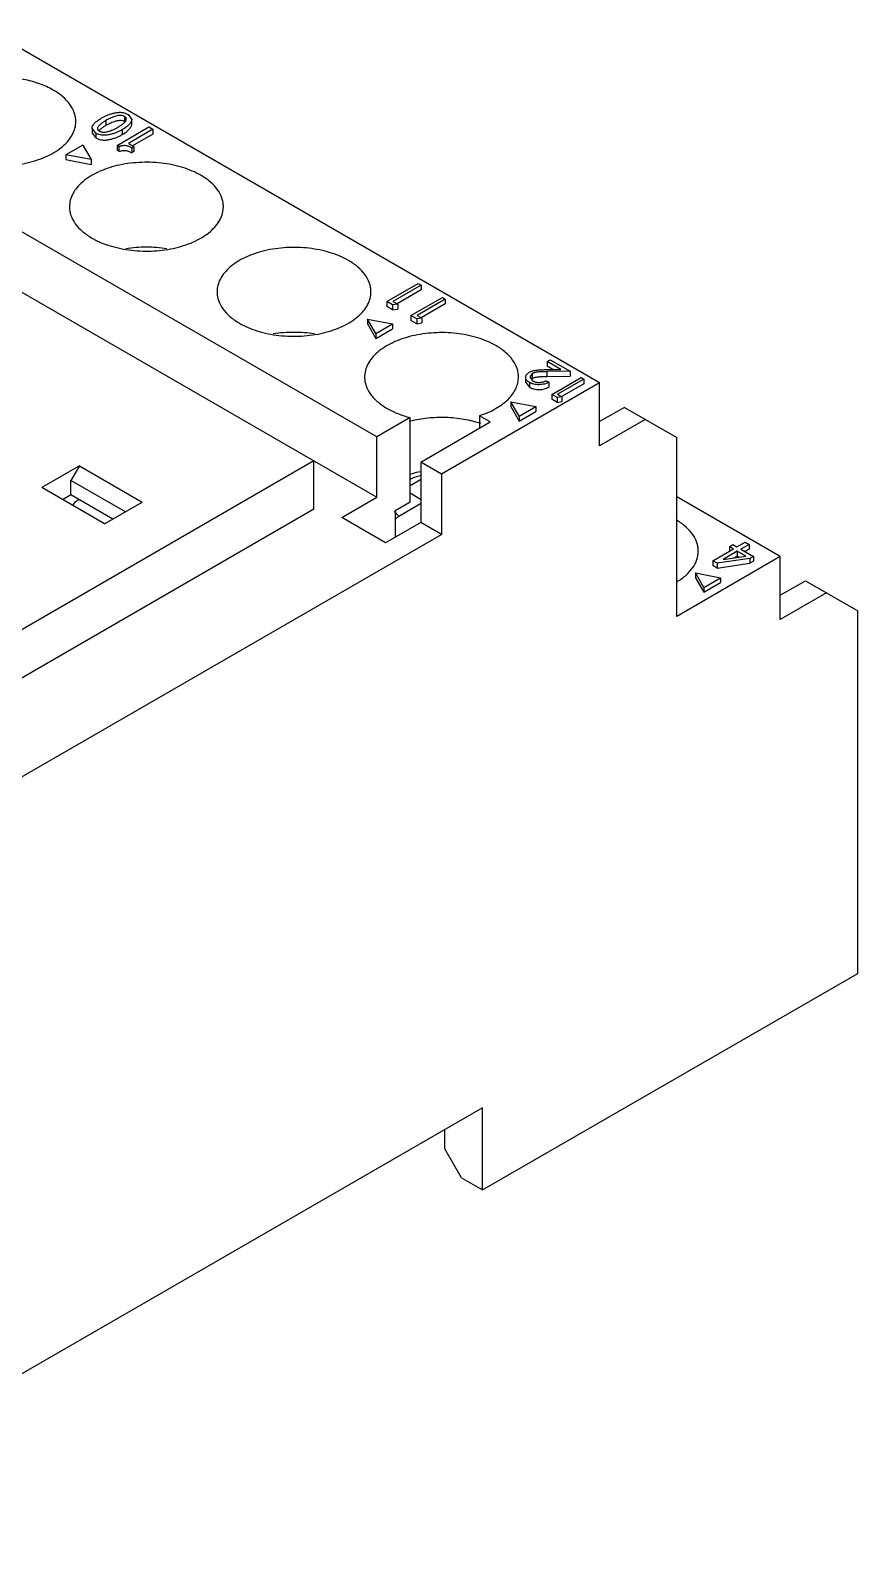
# Model space of a CAD drawing. Header units: millimetres. Extents: x 10.6 to 82, y 34.2 to 95.1.
# Drawn here: x 54.1 to 82, y 44 to 95.1 of the extents above; entities that cross this region are included whole.
import ezdxf

# ---------------------------------------------------------------- set-up
doc = ezdxf.new("R2010")
doc.units = ezdxf.units.MM
doc.header["$LTSCALE"] = 8.408249
doc.layers.get('0').update_dxf_attribs({"linetype": 'CONTINUOUS'})

msp = doc.modelspace()

# ---------------------------------------------------------------- linework, layer by layer
at = {"color": 7}
for p, q in [((73.322, 83.183), (52.675, 95.104)), ((56.644, 92.055), (56.644, 91.891)), ((57.27, 92.19), (57.27, 92.027)), ((57.388, 92.258), (57.515, 92.092)), ((57.515, 91.928), (57.515, 92.092)), ((56.172, 91.792), (56.172, 91.629)), ((56.298, 91.629), (56.172, 91.792)), ((56.172, 91.629), (56.298, 91.465)), ((56.298, 91.629), (56.298, 91.465)), ((57.016, 91.214), (58.091, 91.835)), ((57.189, 91.74), (57.189, 91.577)), ((58.224, 91.759), (57.399, 91.282)), ((58.224, 91.595), (57.54, 91.201)), ((58.091, 91.835), (58.224, 91.759)), ((58.224, 91.759), (58.224, 91.595)), ((55.857, 91.225), (55.291, 90.899)), ((55.857, 91.225), (56.14, 90.735)), ((57.016, 91.214), (57.016, 91.051)), ((57.09, 91.172), (57.016, 91.214)), ((57.09, 91.009), (57.016, 91.051)), ((57.09, 91.009), (57.09, 91.172)), ((57.399, 91.282), (57.59, 91.172)), ((57.59, 91.172), (57.517, 91.129)), ((57.517, 91.129), (57.517, 90.966)), ((57.59, 91.009), (57.517, 90.966)), ((57.59, 91.172), (57.59, 91.009)), ((65.792, 81.366), (49.533, 90.753)), ((55.291, 90.899), (55.291, 90.735)), ((56.14, 90.735), (55.291, 90.899)), ((55.291, 90.735), (56.14, 90.572)), ((56.14, 90.735), (56.14, 90.572)), ((48.821, 89.123), (65.792, 79.325)), ((66.132, 85.932), (67.192, 86.545)), ((67.288, 86.49), (66.336, 85.94)), ((67.192, 86.545), (67.288, 86.49)), ((67.288, 86.49), (67.288, 86.326)), ((66.132, 85.932), (66.132, 85.769)), ((66.328, 85.819), (66.132, 85.932)), ((66.336, 85.94), (66.499, 85.846)), ((67.288, 86.326), (66.477, 85.858)), ((66.948, 85.461), (68.008, 86.073)), ((68.103, 86.019), (67.152, 85.469)), ((68.008, 86.073), (68.103, 86.019)), ((68.103, 86.019), (68.103, 85.855)), ((66.328, 85.656), (66.132, 85.769)), ((66.499, 85.846), (66.328, 85.819)), ((66.328, 85.819), (66.328, 85.656)), ((66.328, 85.656), (66.499, 85.683)), ((66.499, 85.846), (66.499, 85.683)), ((66.948, 85.461), (66.948, 85.298)), ((67.144, 85.348), (66.948, 85.461)), ((67.315, 85.375), (67.144, 85.348)), ((67.152, 85.469), (67.315, 85.375)), ((68.103, 85.855), (67.293, 85.387)), ((67.315, 85.375), (67.315, 85.211)), ((65.476, 85.345), (65.476, 85.182)), ((65.476, 85.345), (66.324, 85.182)), ((65.759, 84.855), (65.476, 85.345)), ((65.476, 85.182), (65.759, 84.692)), ((65.759, 84.855), (66.324, 85.182)), ((65.759, 84.692), (66.324, 85.019)), ((65.759, 84.855), (65.759, 84.692)), ((66.324, 85.182), (66.324, 85.019)), ((67.144, 85.185), (66.948, 85.298)), ((67.144, 85.348), (67.144, 85.185)), ((67.144, 85.185), (67.315, 85.211)), ((71.552, 83.91), (71.654, 83.969)), ((71.552, 83.91), (71.552, 83.747)), ((72.013, 83.644), (71.552, 83.91)), ((71.654, 83.969), (72.326, 83.581)), ((70.821, 83.37), (70.821, 83.207)), ((71.042, 83.499), (70.963, 83.386)), ((70.963, 83.386), (71.056, 83.259)), ((71.042, 83.499), (71.042, 83.335)), ((71.501, 83.635), (72.013, 83.644)), ((72.326, 83.581), (71.533, 83.566)), ((71.533, 83.566), (71.533, 83.402)), ((71.533, 83.402), (72.326, 83.417)), ((71.739, 83.639), (71.552, 83.747)), ((71.704, 82.797), (72.694, 83.368)), ((72.783, 83.317), (71.895, 82.804)), ((72.326, 83.581), (72.326, 83.417)), ((72.694, 83.368), (72.783, 83.317)), ((72.783, 83.317), (72.783, 83.154)), ((73.322, 83.183), (67.984, 80.101)), ((70.821, 83.207), (70.95, 83.039)), ((70.95, 83.203), (70.95, 83.039)), ((71.514, 83.258), (71.603, 83.207)), ((71.603, 83.207), (71.603, 83.044)), ((71.895, 82.804), (72.047, 82.716)), ((72.783, 83.154), (72.042, 82.725)), ((73.322, 81.06), (73.322, 83.183)), ((70.317, 82.55), (71.166, 82.387)), ((70.317, 82.55), (70.317, 82.387)), ((70.6, 82.06), (70.317, 82.55)), ((70.317, 82.387), (70.6, 81.897)), ((70.6, 82.06), (71.166, 82.387)), ((71.166, 82.387), (71.166, 82.224)), ((71.704, 82.797), (71.704, 82.633)), ((71.887, 82.691), (71.704, 82.797)), ((71.887, 82.528), (71.704, 82.633)), ((72.047, 82.716), (71.887, 82.691)), ((71.887, 82.691), (71.887, 82.528)), ((71.887, 82.528), (72.047, 82.553)), ((72.047, 82.716), (72.047, 82.553)), ((74.157, 82.358), (73.322, 81.877)), ((74.157, 82.358), (75.924, 81.338)), ((66.916, 82.015), (65.792, 81.366)), ((66.916, 79.158), (66.916, 82.015)), ((67.277, 80.509), (69.628, 81.866)), ((69.26, 82.078), (69.26, 81.654)), ((69.628, 81.866), (69.26, 82.078)), ((70.6, 81.897), (71.166, 82.224)), ((70.6, 82.06), (70.6, 81.897)), ((74.864, 81.95), (73.322, 81.06)), ((65.792, 79.325), (65.792, 81.366)), ((75.924, 75.296), (75.924, 81.338)), ((63.67, 80.55), (50.801, 73.12)), ((55.744, 80.382), (54.471, 79.648)), ((55.744, 80.382), (55.461, 79.892)), ((55.744, 80.382), (57.865, 79.158)), ((63.67, 78.917), (63.67, 80.55)), ((67.277, 80.509), (67.277, 78.468)), ((67.984, 80.101), (67.277, 80.509)), ((55.461, 79.403), (55.461, 79.892)), ((57.299, 78.831), (55.461, 79.892)), ((67.273, 79.915), (66.916, 79.709)), ((67.984, 80.101), (67.984, 78.059)), ((56.592, 78.423), (54.471, 79.648)), ((55.461, 79.403), (55.178, 79.239)), ((56.875, 78.586), (55.461, 79.403)), ((64.607, 78.641), (65.792, 79.325)), ((66.916, 79.468), (67.273, 79.262)), ((79.425, 77.316), (75.924, 79.337)), ((63.67, 78.917), (52.215, 72.303)), ((55.548, 79.078), (55.528, 79.037)), ((56.592, 78.423), (57.865, 79.158)), ((66.916, 79.158), (66.414, 78.868)), ((66.414, 78.868), (66.414, 77.97)), ((67.273, 79.098), (66.541, 78.676)), ((66.092, 77.784), (64.607, 78.641)), ((67.277, 78.468), (66.092, 77.784)), ((67.984, 78.059), (67.277, 78.468)), ((53.7, 69.813), (67.984, 78.059)), ((77.707, 77.652), (77.825, 77.72)), ((77.825, 77.72), (77.956, 77.644)), ((77.956, 77.644), (78.236, 77.806)), ((78.368, 77.729), (78.088, 77.568)), ((78.236, 77.806), (78.368, 77.729)), ((78.368, 77.729), (78.368, 77.566)), ((79.425, 77.316), (75.924, 75.296)), ((77.145, 77.176), (77.838, 77.576)), ((78.398, 77.253), (77.289, 77.094)), ((77.97, 77.5), (77.489, 77.222)), ((77.489, 77.222), (78.26, 77.332)), ((77.838, 77.576), (77.707, 77.652)), ((77.707, 77.652), (77.707, 77.501)), ((77.97, 77.336), (77.866, 77.276)), ((78.26, 77.332), (77.97, 77.5)), ((77.97, 77.5), (77.97, 77.336)), ((78.033, 77.3), (77.97, 77.336)), ((78.088, 77.568), (78.515, 77.321)), ((78.368, 77.566), (78.23, 77.486)), ((78.515, 77.321), (78.398, 77.253)), ((78.398, 77.253), (78.398, 77.09)), ((78.515, 77.321), (78.515, 77.158)), ((79.425, 75.193), (79.425, 77.316)), ((76.561, 76.765), (77.409, 76.602)), ((76.561, 76.765), (76.561, 76.602)), ((76.844, 76.275), (76.561, 76.765)), ((77.289, 77.094), (77.145, 77.176)), ((77.145, 77.176), (77.145, 77.013)), ((77.289, 76.93), (77.145, 77.013)), ((77.289, 77.094), (77.289, 76.93)), ((77.289, 76.93), (78.398, 77.09)), ((78.515, 77.158), (78.398, 77.09)), ((76.561, 76.602), (76.844, 76.112)), ((76.844, 76.275), (77.409, 76.602)), ((76.844, 76.112), (77.409, 76.439)), ((76.844, 76.275), (76.844, 76.112)), ((77.409, 76.602), (77.409, 76.439)), ((79.425, 76.01), (80.273, 76.5)), ((80.273, 76.5), (82.041, 75.479)), ((80.98, 76.092), (79.425, 75.193)), ((82.041, 63.232), (82.041, 75.479)), ((69.363, 55.912), (82.041, 63.232)), ((69.363, 58.688), (43.907, 43.991)), ((69.363, 55.912), (69.363, 58.688)), ((68.09, 57.3), (68.09, 57.953)), ((68.655, 56.32), (68.09, 57.3)), ((68.655, 56.32), (69.363, 55.912))]:
    msp.add_line(p, q, dxfattribs=at)
msp.add_arc((67.854, 78.276), 3.74, 104.3515, 105.0191, dxfattribs=at)
for points, knots in [([(54.863, 93.081), (54.715, 93.166), (54.386, 93.314), (53.849, 93.457), (53.27, 93.527), (52.678, 93.52), (52.104, 93.437), (51.577, 93.282), (51.123, 93.062), (50.867, 92.866), (50.763, 92.759)], [0, 0, 0, 0, 0.118243, 0.246874, 0.382072, 0.519258, 0.653633, 0.780709, 0.896859, 1, 1, 1, 1]), ([(55.625, 92.019), (55.625, 92.069), (55.616, 92.168), (55.564, 92.368), (55.432, 92.613), (55.184, 92.872), (54.977, 93.015), (54.863, 93.081)], [0, 0, 0, 0, 0.108162, 0.218372, 0.451339, 0.710478, 1, 1, 1, 1]), ([(51.186, 90.958), (51.28, 90.904), (51.48, 90.805), (51.92, 90.646), (52.525, 90.525), (53.276, 90.504), (53.895, 90.591), (54.358, 90.724), (54.67, 90.85), (54.948, 91.001), (55.185, 91.175), (55.377, 91.367), (55.518, 91.575), (55.605, 91.794), (55.625, 91.945), (55.625, 92.019)], [0, 0, 0, 0, 0.062392, 0.12881, 0.270304, 0.417367, 0.561619, 0.630255, 0.695382, 0.756364, 0.812833, 0.864766, 0.912567, 0.957168, 1, 1, 1, 1]), ([(56.172, 91.792), (56.172, 91.809), (56.18, 91.845), (56.206, 91.892), (56.241, 91.938), (56.296, 91.999), (56.363, 92.054), (56.437, 92.104), (56.477, 92.128), (56.497, 92.14)], [0, 0, 0, 0, 0.103782, 0.214437, 0.331705, 0.454635, 0.717711, 0.856853, 1, 1, 1, 1]), ([(56.644, 92.055), (56.628, 92.045), (56.595, 92.026), (56.532, 91.985), (56.473, 91.943), (56.421, 91.896), (56.388, 91.86), (56.367, 91.828), (56.356, 91.8), (56.355, 91.786), (56.355, 91.779)], [0, 0, 0, 0, 0.140212, 0.277652, 0.54264, 0.667912, 0.786999, 0.897913, 0.949839, 1, 1, 1, 1]), ([(56.497, 92.14), (56.528, 92.157), (56.592, 92.192), (56.693, 92.237), (56.802, 92.276), (56.918, 92.308), (57.04, 92.33), (57.145, 92.332), (57.228, 92.32), (57.286, 92.304), (57.34, 92.284), (57.373, 92.267), (57.388, 92.258)], [0, 0, 0, 0, 0.113503, 0.23161, 0.354583, 0.482392, 0.614954, 0.750873, 0.817669, 0.881825, 0.942657, 1, 1, 1, 1]), ([(57.27, 92.19), (57.259, 92.196), (57.234, 92.209), (57.193, 92.22), (57.149, 92.225), (57.088, 92.225), (57.015, 92.213), (56.932, 92.188), (56.854, 92.16), (56.781, 92.127), (56.711, 92.092), (56.666, 92.067), (56.644, 92.055)], [0, 0, 0, 0, 0.059151, 0.123556, 0.191573, 0.260735, 0.395753, 0.524786, 0.649069, 0.769035, 0.885904, 1, 1, 1, 1]), ([(56.644, 91.891), (56.67, 91.906), (56.722, 91.935), (56.832, 91.989), (56.92, 92.022), (56.981, 92.039)], [0, 0, 0, 0, 0.238202, 0.483073, 1, 1, 1, 1]), ([(56.981, 92.039), (56.998, 92.044), (57.069, 92.061), (57.144, 92.066), (57.198, 92.055)], [0, 0, 0, 0, 0.244174, 1, 1, 1, 1]), ([(57.042, 91.825), (57.059, 91.835), (57.092, 91.854), (57.14, 91.886), (57.186, 91.917), (57.241, 91.961), (57.29, 92.009), (57.324, 92.062), (57.332, 92.091), (57.332, 92.105)], [0, 0, 0, 0, 0.140909, 0.278661, 0.413351, 0.543655, 0.78741, 0.898125, 1, 1, 1, 1]), ([(57.515, 92.092), (57.515, 92.057), (57.491, 92.004), (57.447, 91.944), (57.391, 91.882), (57.324, 91.827), (57.25, 91.776), (57.21, 91.752), (57.189, 91.74)], [0, 0, 0, 0, 0.213077, 0.330308, 0.453398, 0.716637, 0.856209, 1, 1, 1, 1]), ([(57.198, 92.055), (57.211, 92.052), (57.236, 92.045), (57.259, 92.033), (57.27, 92.027)], [0, 0, 0, 0, 0.520466, 1, 1, 1, 1]), ([(57.332, 92.105), (57.332, 92.113), (57.329, 92.13), (57.317, 92.153), (57.297, 92.174), (57.279, 92.184), (57.27, 92.19)], [0, 0, 0, 0, 0.216704, 0.448854, 0.709503, 1, 1, 1, 1]), ([(57.189, 91.74), (57.174, 91.731), (57.143, 91.714), (57.079, 91.681), (56.993, 91.643), (56.884, 91.605), (56.768, 91.574), (56.645, 91.554), (56.52, 91.554), (56.419, 91.575), (56.346, 91.603), (56.314, 91.62), (56.298, 91.629)], [0, 0, 0, 0, 0.056224, 0.113477, 0.231608, 0.354916, 0.483252, 0.616223, 0.752019, 0.882202, 0.942756, 1, 1, 1, 1]), ([(56.298, 91.465), (56.314, 91.457), (56.346, 91.439), (56.419, 91.411), (56.52, 91.391), (56.645, 91.39), (56.768, 91.411), (56.884, 91.441), (56.993, 91.48), (57.079, 91.518), (57.143, 91.551), (57.174, 91.568), (57.189, 91.577)], [0, 0, 0, 0, 0.057244, 0.117798, 0.247981, 0.383777, 0.516748, 0.645084, 0.768392, 0.886523, 0.943776, 1, 1, 1, 1]), ([(56.355, 91.779), (56.355, 91.771), (56.357, 91.759), (56.364, 91.745), (56.373, 91.73), (56.391, 91.713), (56.407, 91.702), (56.416, 91.697)], [0, 0, 0, 0, 0.215914, 0.330134, 0.449254, 0.710131, 1, 1, 1, 1]), ([(56.398, 91.707), (56.402, 91.712), (56.421, 91.732), (56.441, 91.751), (56.457, 91.765)], [0, 0, 0, 0, 0.242411, 1, 1, 1, 1]), ([(56.416, 91.697), (56.428, 91.691), (56.452, 91.678), (56.493, 91.667), (56.537, 91.661), (56.597, 91.66), (56.657, 91.668), (56.714, 91.682), (56.768, 91.697), (56.833, 91.721), (56.906, 91.753), (56.976, 91.787), (57.02, 91.812), (57.042, 91.825)], [0, 0, 0, 0, 0.058911, 0.122882, 0.190466, 0.2594, 0.39484, 0.460379, 0.524676, 0.649133, 0.76938, 0.886191, 1, 1, 1, 1]), ([(56.457, 91.765), (56.485, 91.788), (56.531, 91.821), (56.594, 91.862), (56.628, 91.881), (56.644, 91.891)], [0, 0, 0, 0, 0.48807, 0.74144, 1, 1, 1, 1]), ([(57.189, 91.577), (57.21, 91.589), (57.25, 91.613), (57.324, 91.663), (57.391, 91.719), (57.447, 91.781), (57.491, 91.84), (57.515, 91.893), (57.515, 91.928)], [0, 0, 0, 0, 0.143791, 0.283363, 0.546602, 0.669692, 0.786923, 1, 1, 1, 1]), ([(57.517, 91.129), (57.502, 91.137), (57.473, 91.154), (57.407, 91.182), (57.315, 91.206), (57.218, 91.205), (57.151, 91.191), (57.115, 91.181), (57.098, 91.175), (57.09, 91.172)], [0, 0, 0, 0, 0.111889, 0.229009, 0.481355, 0.747689, 0.876719, 0.939152, 1, 1, 1, 1]), ([(57.09, 91.009), (57.098, 91.012), (57.115, 91.018), (57.151, 91.028), (57.218, 91.042), (57.315, 91.043), (57.407, 91.019), (57.473, 90.99), (57.502, 90.974), (57.517, 90.966)], [0, 0, 0, 0, 0.060848, 0.123281, 0.252311, 0.518645, 0.770991, 0.888111, 1, 1, 1, 1]), ([(59.848, 90.203), (59.755, 90.257), (59.555, 90.355), (59.115, 90.515), (58.51, 90.636), (57.759, 90.656), (57.139, 90.57), (56.677, 90.436), (56.364, 90.31), (56.086, 90.159), (55.849, 89.986), (55.658, 89.794), (55.517, 89.586), (55.43, 89.367), (55.41, 89.215), (55.41, 89.141)], [0, 0, 0, 0, 0.062392, 0.12881, 0.270304, 0.417367, 0.561619, 0.630255, 0.695382, 0.756364, 0.812833, 0.864766, 0.912567, 0.957168, 1, 1, 1, 1]), ([(60.61, 89.141), (60.61, 89.19), (60.601, 89.29), (60.55, 89.49), (60.417, 89.734), (60.169, 89.994), (59.962, 90.137), (59.848, 90.203)], [0, 0, 0, 0, 0.108162, 0.218372, 0.451339, 0.710478, 1, 1, 1, 1]), ([(55.41, 89.141), (55.41, 89.092), (55.418, 88.992), (55.47, 88.793), (55.603, 88.548), (55.85, 88.288), (56.057, 88.146), (56.171, 88.08)], [0, 0, 0, 0, 0.108162, 0.218372, 0.451339, 0.710478, 1, 1, 1, 1]), ([(56.171, 88.08), (56.265, 88.026), (56.465, 87.927), (56.905, 87.768), (57.51, 87.647), (58.261, 87.626), (58.88, 87.713), (59.343, 87.846), (59.656, 87.972), (59.933, 88.123), (60.17, 88.297), (60.362, 88.489), (60.503, 88.696), (60.59, 88.915), (60.61, 89.067), (60.61, 89.141)], [0, 0, 0, 0, 0.062392, 0.12881, 0.270304, 0.417367, 0.561619, 0.630255, 0.695382, 0.756364, 0.812833, 0.864766, 0.912567, 0.957168, 1, 1, 1, 1]), ([(57.311, 87.729), (57.54, 87.766), (58.005, 87.802), (58.469, 87.767), (58.699, 87.731)], [0, 0, 0, 0, 0.49989, 1, 1, 1, 1]), ([(64.833, 87.325), (64.74, 87.378), (64.54, 87.477), (64.1, 87.637), (63.495, 87.758), (62.744, 87.778), (62.124, 87.691), (61.662, 87.558), (61.349, 87.432), (61.072, 87.281), (60.834, 87.108), (60.643, 86.916), (60.502, 86.708), (60.415, 86.489), (60.395, 86.337), (60.395, 86.263)], [0, 0, 0, 0, 0.062392, 0.12881, 0.270304, 0.417367, 0.561619, 0.630255, 0.695382, 0.756364, 0.812833, 0.864766, 0.912567, 0.957168, 1, 1, 1, 1]), ([(65.595, 86.263), (65.595, 86.312), (65.586, 86.412), (65.535, 86.612), (65.402, 86.856), (65.155, 87.116), (64.948, 87.259), (64.833, 87.325)], [0, 0, 0, 0, 0.108162, 0.218372, 0.451339, 0.710478, 1, 1, 1, 1]), ([(60.395, 86.263), (60.395, 86.214), (60.404, 86.114), (60.455, 85.915), (60.588, 85.67), (60.835, 85.41), (61.042, 85.268), (61.157, 85.202)], [0, 0, 0, 0, 0.108162, 0.218372, 0.451339, 0.710478, 1, 1, 1, 1]), ([(61.157, 85.202), (61.25, 85.148), (61.45, 85.049), (61.89, 84.89), (62.495, 84.769), (63.246, 84.748), (63.866, 84.835), (64.328, 84.968), (64.641, 85.094), (64.918, 85.245), (65.156, 85.418), (65.347, 85.611), (65.488, 85.818), (65.575, 86.037), (65.595, 86.189), (65.595, 86.263)], [0, 0, 0, 0, 0.062392, 0.12881, 0.270304, 0.417367, 0.561619, 0.630255, 0.695382, 0.756364, 0.812833, 0.864766, 0.912567, 0.957168, 1, 1, 1, 1]), ([(62.296, 84.851), (62.525, 84.888), (62.99, 84.924), (63.455, 84.889), (63.684, 84.853)], [0, 0, 0, 0, 0.49989, 1, 1, 1, 1]), ([(69.819, 84.446), (69.725, 84.5), (69.525, 84.599), (69.085, 84.758), (68.48, 84.879), (67.729, 84.9), (67.11, 84.813), (66.647, 84.68), (66.335, 84.554), (66.057, 84.403), (65.82, 84.23), (65.628, 84.038), (65.487, 83.83), (65.4, 83.611), (65.38, 83.459), (65.38, 83.385)], [0, 0, 0, 0, 0.062392, 0.12881, 0.270304, 0.417367, 0.561619, 0.630255, 0.695382, 0.756364, 0.812833, 0.864766, 0.912567, 0.957168, 1, 1, 1, 1]), ([(70.58, 83.385), (70.58, 83.434), (70.572, 83.534), (70.52, 83.733), (70.387, 83.978), (70.14, 84.238), (69.933, 84.381), (69.819, 84.446)], [0, 0, 0, 0, 0.108162, 0.21837, 0.451344, 0.710453, 1, 1, 1, 1]), ([(65.38, 83.385), (65.38, 83.336), (65.389, 83.236), (65.44, 83.037), (65.573, 82.792), (65.821, 82.532), (66.028, 82.389), (66.142, 82.324)], [0, 0, 0, 0, 0.108162, 0.218372, 0.451339, 0.710478, 1, 1, 1, 1]), ([(69.26, 82.078), (69.449, 82.14), (69.795, 82.286), (70.166, 82.552), (70.381, 82.798), (70.495, 82.987), (70.564, 83.183), (70.58, 83.319), (70.58, 83.385)], [0, 0, 0, 0, 0.301695, 0.56647, 0.684983, 0.795258, 0.899316, 1, 1, 1, 1]), ([(70.821, 83.37), (70.821, 83.386), (70.826, 83.42), (70.846, 83.46), (70.87, 83.488), (70.892, 83.509), (70.917, 83.528), (70.936, 83.539), (70.945, 83.545)], [0, 0, 0, 0, 0.21745, 0.448993, 0.575243, 0.708946, 0.85096, 1, 1, 1, 1]), ([(70.95, 83.203), (70.941, 83.208), (70.922, 83.219), (70.897, 83.238), (70.875, 83.257), (70.85, 83.284), (70.828, 83.321), (70.821, 83.354), (70.821, 83.37)], [0, 0, 0, 0, 0.147729, 0.289361, 0.424213, 0.551963, 0.784727, 1, 1, 1, 1]), ([(70.945, 83.545), (70.964, 83.555), (70.992, 83.57), (71.033, 83.585), (71.076, 83.599), (71.134, 83.612), (71.206, 83.621), (71.279, 83.627), (71.377, 83.632), (71.451, 83.634), (71.501, 83.635)], [0, 0, 0, 0, 0.110339, 0.168616, 0.228578, 0.352773, 0.480707, 0.610003, 0.739816, 1, 1, 1, 1]), ([(71.008, 83.311), (71.01, 83.314), (71.021, 83.322), (71.033, 83.33), (71.042, 83.335)], [0, 0, 0, 0, 0.239972, 1, 1, 1, 1]), ([(71.533, 83.566), (71.489, 83.565), (71.403, 83.564), (71.296, 83.559), (71.211, 83.552), (71.159, 83.543), (71.12, 83.532), (71.092, 83.523), (71.066, 83.512), (71.05, 83.503), (71.042, 83.499)], [0, 0, 0, 0, 0.258535, 0.516547, 0.644635, 0.769996, 0.830685, 0.889535, 0.945785, 1, 1, 1, 1]), ([(71.042, 83.335), (71.05, 83.34), (71.066, 83.348), (71.092, 83.36), (71.12, 83.369), (71.159, 83.38), (71.211, 83.389), (71.296, 83.396), (71.403, 83.4), (71.489, 83.402), (71.533, 83.402)], [0, 0, 0, 0, 0.054215, 0.110465, 0.169315, 0.230004, 0.355365, 0.483453, 0.741465, 1, 1, 1, 1]), ([(71.603, 83.207), (71.591, 83.201), (71.568, 83.189), (71.519, 83.168), (71.452, 83.146), (71.366, 83.129), (71.277, 83.124), (71.187, 83.127), (71.114, 83.139), (71.059, 83.155), (71.02, 83.168), (70.984, 83.184), (70.961, 83.197), (70.95, 83.203)], [0, 0, 0, 0, 0.056376, 0.114684, 0.237118, 0.366311, 0.499398, 0.63283, 0.762979, 0.825564, 0.886107, 0.944248, 1, 1, 1, 1]), ([(70.95, 83.039), (70.961, 83.033), (70.984, 83.021), (71.02, 83.005), (71.059, 82.991), (71.114, 82.976), (71.187, 82.964), (71.277, 82.96), (71.366, 82.966), (71.452, 82.983), (71.519, 83.004), (71.568, 83.026), (71.591, 83.038), (71.603, 83.044)], [0, 0, 0, 0, 0.055752, 0.113893, 0.174436, 0.237021, 0.36717, 0.500602, 0.633689, 0.762882, 0.885316, 0.943624, 1, 1, 1, 1]), ([(71.056, 83.259), (71.064, 83.255), (71.08, 83.246), (71.114, 83.23), (71.161, 83.215), (71.221, 83.204), (71.304, 83.2), (71.387, 83.21), (71.454, 83.232), (71.489, 83.246), (71.506, 83.254), (71.514, 83.258)], [0, 0, 0, 0, 0.055784, 0.113636, 0.235976, 0.365453, 0.498786, 0.760511, 0.88342, 0.942495, 1, 1, 1, 1]), ([(66.142, 82.324), (66.258, 82.256), (66.511, 82.137), (66.776, 82.052), (66.916, 82.015)], [0, 0, 0, 0, 0.481993, 1, 1, 1, 1]), ([(66.927, 81.9), (67.12, 81.949), (67.519, 82.019), (68.128, 82.04), (68.729, 81.979), (69.116, 81.883), (69.299, 81.821)], [0, 0, 0, 0, 0.248653, 0.504483, 0.758014, 1, 1, 1, 1]), ([(66.904, 79.927), (66.962, 79.955), (67.084, 80.006), (67.209, 80.045), (67.274, 80.062)], [0, 0, 0, 0, 0.487973, 1, 1, 1, 1]), ([(66.907, 80.101), (66.937, 80.111), (67.056, 80.148), (67.178, 80.178), (67.27, 80.197)], [0, 0, 0, 0, 0.247616, 1, 1, 1, 1]), ([(55.548, 79.078), (55.558, 79.099), (55.583, 79.138), (55.63, 79.188), (55.684, 79.225), (55.724, 79.24), (55.745, 79.244)], [0, 0, 0, 0, 0.264323, 0.520839, 0.766338, 1, 1, 1, 1]), ([(66.541, 78.676), (66.527, 78.69), (66.472, 78.745), (66.423, 78.807), (66.393, 78.857)], [0, 0, 0, 0, 0.261178, 1, 1, 1, 1]), ([(66.541, 78.676), (66.53, 78.668), (66.485, 78.636), (66.442, 78.6), (66.411, 78.571)], [0, 0, 0, 0, 0.242561, 1, 1, 1, 1]), ([(76.654, 77.502), (76.654, 77.55), (76.646, 77.646), (76.597, 77.84), (76.473, 78.078), (76.239, 78.332), (76.043, 78.473), (75.935, 78.539)], [0, 0, 0, 0, 0.108835, 0.219614, 0.453121, 0.711736, 1, 1, 1, 1]), ([(75.937, 76.467), (76.045, 76.533), (76.241, 76.673), (76.473, 76.928), (76.62, 77.207), (76.654, 77.406), (76.654, 77.502)], [0, 0, 0, 0, 0.288364, 0.547098, 0.780862, 1, 1, 1, 1])]:
    msp.add_open_spline(points, degree=3, knots=knots, dxfattribs=at)
msp.add_open_spline([(57.27, 92.027), (57.277, 92.023), (57.284, 92.018), (57.29, 92.014)], degree=3, dxfattribs=at)

doc.saveas('drawing.dxf')
